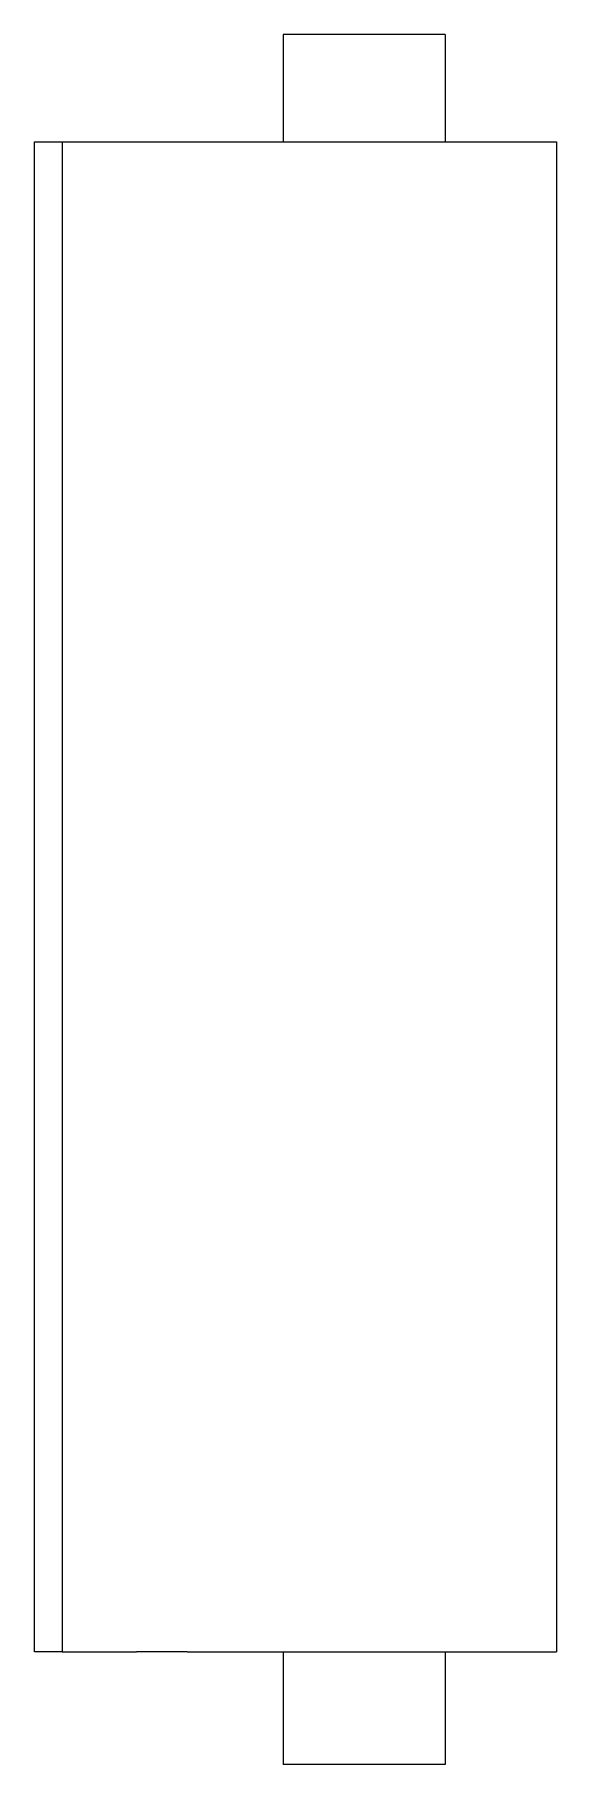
# Model space of a CAD drawing. Header units: metres. Extents: x -19 to 0, y 0 to 63.
import ezdxf

# ---------------------------------------------------------------- set-up
doc = ezdxf.new("R2010")
doc.units = ezdxf.units.M

msp = doc.modelspace()

# ---------------------------------------------------------------- linework, layer by layer
for points in [[(-9.95, 63), (-9.95, 62.922), (-9.95, 62.844), (-9.95, 62.766), (-9.95, 62.688), (-9.95, 62.61), (-9.95, 62.532), (-9.95, 62.454), (-9.95, 62.376), (-9.95, 62.298), (-9.95, 62.22), (-9.95, 62.142), (-9.95, 62.064), (-9.95, 61.986), (-9.95, 61.908), (-9.95, 61.83), (-9.95, 61.752), (-9.95, 61.674), (-9.95, 61.596), (-9.95, 61.518), (-9.95, 61.44), (-9.95, 61.362), (-9.95, 61.284), (-9.95, 61.206), (-9.95, 61.128), (-9.95, 61.05), (-9.95, 60.972), (-9.95, 60.894), (-9.95, 60.816), (-9.95, 60.738), (-9.95, 60.66), (-9.95, 60.582), (-9.95, 60.504), (-9.95, 60.426), (-9.95, 60.348), (-9.95, 60.27), (-9.95, 60.192), (-9.95, 60.114), (-9.95, 60.036), (-9.95, 59.958), (-9.95, 59.88), (-9.95, 59.802), (-9.95, 59.724), (-9.95, 59.646), (-9.95, 59.568), (-9.95, 59.49), (-9.95, 59.412), (-9.95, 59.334), (-9.95, 59.256), (-9.95, 59.178), (-9.95, 59.1)], [(-7, 63), (-7.092, 63), (-7.185, 63), (-7.277, 63), (-7.369, 63), (-7.461, 63), (-7.552, 63), (-7.643, 63), (-7.733, 63), (-7.822, 63), (-7.911, 63), (-7.999, 63), (-8.084, 63), (-8.17, 63), (-8.256, 63), (-8.338, 63), (-8.419, 63), (-8.5, 63), (-8.58, 63), (-8.656, 63), (-8.731, 63), (-8.807, 63), (-8.879, 63), (-8.948, 63), (-9.017, 63), (-9.086, 63), (-9.148, 63), (-9.209, 63), (-9.271, 63), (-9.329, 63), (-9.383, 63), (-9.437, 63), (-9.49, 63), (-9.536, 63), (-9.581, 63), (-9.626, 63), (-9.668, 63), (-9.703, 63), (-9.739, 63), (-9.774, 63), (-9.803, 63), (-9.828, 63), (-9.854, 63), (-9.878, 63), (-9.894, 63), (-9.909, 63), (-9.925, 63), (-9.934, 63), (-9.94, 63), (-9.945, 63), (-9.95, 63)], [(-4.05, 63), (-4.055, 63), (-4.06, 63), (-4.066, 63), (-4.075, 63), (-4.091, 63), (-4.106, 63), (-4.122, 63), (-4.146, 63), (-4.172, 63), (-4.197, 63), (-4.226, 63), (-4.261, 63), (-4.297, 63), (-4.332, 63), (-4.374, 63), (-4.419, 63), (-4.464, 63), (-4.51, 63), (-4.563, 63), (-4.617, 63), (-4.671, 63), (-4.729, 63), (-4.791, 63), (-4.852, 63), (-4.914, 63), (-4.983, 63), (-5.052, 63), (-5.121, 63), (-5.193, 63), (-5.269, 63), (-5.344, 63), (-5.42, 63), (-5.5, 63), (-5.581, 63), (-5.662, 63), (-5.744, 63), (-5.83, 63), (-5.916, 63), (-6.001, 63), (-6.089, 63), (-6.178, 63), (-6.267, 63), (-6.357, 63), (-6.448, 63), (-6.539, 63), (-6.631, 63), (-6.723, 63), (-6.815, 63), (-6.908, 63), (-7, 63)], [(-4.05, 63), (-4.05, 62.922), (-4.05, 62.844), (-4.05, 62.766), (-4.05, 62.688), (-4.05, 62.61), (-4.05, 62.532), (-4.05, 62.454), (-4.05, 62.376), (-4.05, 62.298), (-4.05, 62.22), (-4.05, 62.142), (-4.05, 62.064), (-4.05, 61.986), (-4.05, 61.908), (-4.05, 61.83), (-4.05, 61.752), (-4.05, 61.674), (-4.05, 61.596), (-4.05, 61.518), (-4.05, 61.44), (-4.05, 61.362), (-4.05, 61.284), (-4.05, 61.206), (-4.05, 61.128), (-4.05, 61.05), (-4.05, 60.972), (-4.05, 60.894), (-4.05, 60.816), (-4.05, 60.738), (-4.05, 60.66), (-4.05, 60.582), (-4.05, 60.504), (-4.05, 60.426), (-4.05, 60.348), (-4.05, 60.27), (-4.05, 60.192), (-4.05, 60.114), (-4.05, 60.036), (-4.05, 59.958), (-4.05, 59.88), (-4.05, 59.802), (-4.05, 59.724), (-4.05, 59.646), (-4.05, 59.568), (-4.05, 59.49), (-4.05, 59.412), (-4.05, 59.334), (-4.05, 59.256), (-4.05, 59.178), (-4.05, 59.1)], [(-19, 4.1), (-19, 5.2), (-19, 6.3), (-19, 7.4), (-19, 8.5), (-19, 9.6), (-19, 10.7), (-19, 11.8), (-19, 12.9), (-19, 14), (-19, 15.1), (-19, 16.2), (-19, 17.3), (-19, 18.4), (-19, 19.5), (-19, 20.6), (-19, 21.7), (-19, 22.8), (-19, 23.9), (-19, 25), (-19, 26.1), (-19, 27.2), (-19, 28.3), (-19, 29.4), (-19, 30.5), (-19, 31.6), (-19, 32.7), (-19, 33.8), (-19, 34.9), (-19, 36), (-19, 37.1), (-19, 38.2), (-19, 39.3), (-19, 40.4), (-19, 41.5), (-19, 42.6), (-19, 43.7), (-19, 44.8), (-19, 45.9), (-19, 47), (-19, 48.1), (-19, 49.2), (-19, 50.3), (-19, 51.4), (-19, 52.5), (-19, 53.6), (-19, 54.7), (-19, 55.8), (-19, 56.9), (-19, 58), (-19, 59.1)], [(-19, 59.1), (-18.98, 59.1), (-18.96, 59.1), (-18.94, 59.1), (-18.92, 59.1), (-18.9, 59.1), (-18.88, 59.1), (-18.86, 59.1), (-18.84, 59.1), (-18.82, 59.1), (-18.8, 59.1), (-18.78, 59.1), (-18.76, 59.1), (-18.74, 59.1), (-18.72, 59.1), (-18.7, 59.1), (-18.68, 59.1), (-18.66, 59.1), (-18.64, 59.1), (-18.62, 59.1), (-18.6, 59.1), (-18.58, 59.1), (-18.56, 59.1), (-18.54, 59.1), (-18.52, 59.1), (-18.5, 59.1), (-18.48, 59.1), (-18.46, 59.1), (-18.44, 59.1), (-18.42, 59.1), (-18.4, 59.1), (-18.38, 59.1), (-18.36, 59.1), (-18.34, 59.1), (-18.32, 59.1), (-18.3, 59.1), (-18.28, 59.1), (-18.26, 59.1), (-18.24, 59.1), (-18.22, 59.1), (-18.2, 59.1), (-18.18, 59.1), (-18.16, 59.1), (-18.14, 59.1), (-18.12, 59.1), (-18.1, 59.1), (-18.08, 59.1), (-18.06, 59.1), (-18.04, 59.1), (-18.02, 59.1), (-18, 59.1)], [(-18, 59.1), (-17.946, 59.1), (-17.892, 59.1), (-17.837, 59.1), (-17.783, 59.1), (-17.729, 59.1), (-17.675, 59.1), (-17.621, 59.1), (-17.567, 59.1), (-17.512, 59.1), (-17.458, 59.1), (-17.404, 59.1), (-17.35, 59.1), (-17.296, 59.1), (-17.242, 59.1), (-17.187, 59.1), (-17.133, 59.1), (-17.079, 59.1), (-17.025, 59.1), (-16.971, 59.1), (-16.917, 59.1), (-16.862, 59.1), (-16.808, 59.1), (-16.754, 59.1), (-16.7, 59.1), (-16.646, 59.1), (-16.592, 59.1), (-16.537, 59.1), (-16.483, 59.1), (-16.429, 59.1), (-16.375, 59.1), (-16.321, 59.1), (-16.267, 59.1), (-16.212, 59.1), (-16.158, 59.1), (-16.104, 59.1), (-16.05, 59.1), (-15.996, 59.1), (-15.942, 59.1), (-15.887, 59.1), (-15.833, 59.1), (-15.779, 59.1), (-15.725, 59.1), (-15.671, 59.1), (-15.617, 59.1), (-15.562, 59.1), (-15.508, 59.1), (-15.454, 59.1), (-15.4, 59.1), (-15.346, 59.1), (-15.292, 59.1)], [(-18, 59.1), (-18, 58), (-18, 56.9), (-18, 55.8), (-18, 54.7), (-18, 53.6), (-18, 52.5), (-18, 51.4), (-18, 50.3), (-18, 49.2), (-18, 48.1), (-18, 47), (-18, 45.9), (-18, 44.8), (-18, 43.7), (-18, 42.6), (-18, 41.5), (-18, 40.4), (-18, 39.3), (-18, 38.2), (-18, 37.1), (-18, 36), (-18, 34.9), (-18, 33.8), (-18, 32.7), (-18, 31.6), (-18, 30.5), (-18, 29.4), (-18, 28.3), (-18, 27.2), (-18, 26.1), (-18, 25), (-18, 23.9), (-18, 22.8), (-18, 21.7), (-18, 20.6), (-18, 19.5), (-18, 18.4), (-18, 17.3), (-18, 16.2), (-18, 15.1), (-18, 14), (-18, 12.9), (-18, 11.8), (-18, 10.7), (-18, 9.6), (-18, 8.5), (-18, 7.4), (-18, 6.3), (-18, 5.2), (-18, 4.1)], [(-15.292, 59.1), (-15.245, 59.1), (-15.198, 59.1), (-15.151, 59.1), (-15.105, 59.1), (-15.058, 59.1), (-15.012, 59.1), (-14.965, 59.1), (-14.919, 59.1), (-14.873, 59.1), (-14.828, 59.1), (-14.782, 59.1), (-14.737, 59.1), (-14.692, 59.1), (-14.647, 59.1), (-14.604, 59.1), (-14.56, 59.1), (-14.516, 59.1), (-14.473, 59.1), (-14.431, 59.1), (-14.389, 59.1), (-14.347, 59.1), (-14.306, 59.1), (-14.266, 59.1), (-14.226, 59.1), (-14.186, 59.1), (-14.148, 59.1), (-14.11, 59.1), (-14.072, 59.1), (-14.035, 59.1), (-14, 59.1), (-13.964, 59.1), (-13.929, 59.1), (-13.896, 59.1), (-13.863, 59.1), (-13.83, 59.1), (-13.798, 59.1), (-13.768, 59.1), (-13.738, 59.1), (-13.708, 59.1), (-13.681, 59.1), (-13.654, 59.1), (-13.627, 59.1), (-13.601, 59.1), (-13.577, 59.1), (-13.554, 59.1), (-13.53, 59.1), (-13.509, 59.1), (-13.489, 59.1), (-13.469, 59.1), (-13.449, 59.1)], [(-13.449, 59.1), (-13.266, 59.1), (-13.083, 59.1), (-12.9, 59.1), (-12.691, 59.1), (-12.446, 59.1), (-12.201, 59.1), (-11.956, 59.1), (-11.666, 59.1), (-11.368, 59.1), (-11.071, 59.1), (-10.761, 59.1), (-10.422, 59.1), (-10.083, 59.1), (-9.745, 59.1), (-9.385, 59.1), (-9.018, 59.1), (-8.651, 59.1), (-8.281, 59.1), (-7.9, 59.1), (-7.518, 59.1), (-7.137, 59.1), (-6.755, 59.1), (-6.374, 59.1), (-5.993, 59.1), (-5.611, 59.1), (-5.245, 59.1), (-4.878, 59.1), (-4.512, 59.1), (-4.158, 59.1), (-3.82, 59.1), (-3.483, 59.1), (-3.145, 59.1), (-2.844, 59.1), (-2.548, 59.1), (-2.252, 59.1), (-1.971, 59.1), (-1.729, 59.1), (-1.486, 59.1), (-1.243, 59.1), (-1.045, 59.1), (-0.865, 59.1), (-0.685, 59.1), (-0.514, 59.1), (-0.403, 59.1), (-0.292, 59.1), (-0.181, 59.1), (-0.112, 59.1), (-0.075, 59.1), (-0.037, 59.1), (0, 59.1)], [(0, 59.1), (0, 58), (0, 56.9), (0, 55.8), (0, 54.7), (0, 53.6), (0, 52.5), (0, 51.4), (0, 50.3), (0, 49.2), (0, 48.1), (0, 47), (0, 45.9), (0, 44.8), (0, 43.7), (0, 42.6), (0, 41.5), (0, 40.4), (0, 39.3), (0, 38.2), (0, 37.1), (0, 36), (0, 34.9), (0, 33.8), (0, 32.7), (0, 31.6), (0, 30.5), (0, 29.4), (0, 28.3), (0, 27.2), (0, 26.1), (0, 25), (0, 23.9), (0, 22.8), (0, 21.7), (0, 20.6), (0, 19.5), (0, 18.4), (0, 17.3), (0, 16.2), (0, 15.1), (0, 14), (0, 12.9), (0, 11.8), (0, 10.7), (0, 9.6), (0, 8.5), (0, 7.4), (0, 6.3), (0, 5.2), (0, 4.1)], [(-18, 4.1), (-18.02, 4.1), (-18.04, 4.1), (-18.06, 4.1), (-18.08, 4.1), (-18.1, 4.1), (-18.12, 4.1), (-18.14, 4.1), (-18.16, 4.1), (-18.18, 4.1), (-18.2, 4.1), (-18.22, 4.1), (-18.24, 4.1), (-18.26, 4.1), (-18.28, 4.1), (-18.3, 4.1), (-18.32, 4.1), (-18.34, 4.1), (-18.36, 4.1), (-18.38, 4.1), (-18.4, 4.1), (-18.42, 4.1), (-18.44, 4.1), (-18.46, 4.1), (-18.48, 4.1), (-18.5, 4.1), (-18.52, 4.1), (-18.54, 4.1), (-18.56, 4.1), (-18.58, 4.1), (-18.6, 4.1), (-18.62, 4.1), (-18.64, 4.1), (-18.66, 4.1), (-18.68, 4.1), (-18.7, 4.1), (-18.72, 4.1), (-18.74, 4.1), (-18.76, 4.1), (-18.78, 4.1), (-18.8, 4.1), (-18.82, 4.1), (-18.84, 4.1), (-18.86, 4.1), (-18.88, 4.1), (-18.9, 4.1), (-18.92, 4.1), (-18.94, 4.1), (-18.96, 4.1), (-18.98, 4.1), (-19, 4.1)], [(-18, 4.1), (-17.946, 4.1), (-17.892, 4.1), (-17.837, 4.1), (-17.783, 4.1), (-17.729, 4.1), (-17.675, 4.1), (-17.621, 4.1), (-17.567, 4.1), (-17.512, 4.1), (-17.458, 4.1), (-17.404, 4.1), (-17.35, 4.1), (-17.296, 4.1), (-17.242, 4.1), (-17.187, 4.1), (-17.133, 4.1), (-17.079, 4.1), (-17.025, 4.1), (-16.971, 4.1), (-16.917, 4.1), (-16.862, 4.1), (-16.808, 4.1), (-16.754, 4.1), (-16.7, 4.1), (-16.646, 4.1), (-16.592, 4.1), (-16.537, 4.1), (-16.483, 4.1), (-16.429, 4.1), (-16.375, 4.1), (-16.321, 4.1), (-16.267, 4.1), (-16.212, 4.1), (-16.158, 4.1), (-16.104, 4.1), (-16.05, 4.1), (-15.996, 4.1), (-15.942, 4.1), (-15.887, 4.1), (-15.833, 4.1), (-15.779, 4.1), (-15.725, 4.1), (-15.671, 4.1), (-15.617, 4.1), (-15.562, 4.1), (-15.508, 4.1), (-15.454, 4.1), (-15.4, 4.1), (-15.346, 4.1), (-15.292, 4.1)], [(-13.449, 4.1), (-13.469, 4.1), (-13.489, 4.1), (-13.509, 4.1), (-13.53, 4.1), (-13.554, 4.1), (-13.577, 4.1), (-13.601, 4.1), (-13.627, 4.1), (-13.654, 4.1), (-13.681, 4.1), (-13.708, 4.1), (-13.738, 4.1), (-13.768, 4.1), (-13.798, 4.1), (-13.83, 4.1), (-13.863, 4.1), (-13.896, 4.1), (-13.929, 4.1), (-13.964, 4.1), (-14, 4.1), (-14.035, 4.1), (-14.072, 4.1), (-14.11, 4.1), (-14.148, 4.1), (-14.186, 4.1), (-14.226, 4.1), (-14.266, 4.1), (-14.306, 4.1), (-14.347, 4.1), (-14.389, 4.1), (-14.431, 4.1), (-14.473, 4.1), (-14.516, 4.1), (-14.56, 4.1), (-14.604, 4.1), (-14.647, 4.1), (-14.692, 4.1), (-14.737, 4.1), (-14.782, 4.1), (-14.828, 4.1), (-14.873, 4.1), (-14.919, 4.1), (-14.965, 4.1), (-15.012, 4.1), (-15.058, 4.1), (-15.105, 4.1), (-15.151, 4.1), (-15.198, 4.1), (-15.245, 4.1), (-15.292, 4.1)], [(-13.449, 4.1), (-13.266, 4.1), (-13.083, 4.1), (-12.9, 4.1), (-12.691, 4.1), (-12.446, 4.1), (-12.201, 4.1), (-11.956, 4.1), (-11.666, 4.1), (-11.368, 4.1), (-11.071, 4.1), (-10.761, 4.1), (-10.422, 4.1), (-10.083, 4.1), (-9.745, 4.1), (-9.385, 4.1), (-9.018, 4.1), (-8.651, 4.1), (-8.281, 4.1), (-7.9, 4.1), (-7.518, 4.1), (-7.137, 4.1), (-6.755, 4.1), (-6.374, 4.1), (-5.993, 4.1), (-5.611, 4.1), (-5.245, 4.1), (-4.878, 4.1), (-4.512, 4.1), (-4.158, 4.1), (-3.82, 4.1), (-3.483, 4.1), (-3.145, 4.1), (-2.844, 4.1), (-2.548, 4.1), (-2.252, 4.1), (-1.971, 4.1), (-1.729, 4.1), (-1.486, 4.1), (-1.243, 4.1), (-1.045, 4.1), (-0.865, 4.1), (-0.685, 4.1), (-0.514, 4.1), (-0.403, 4.1), (-0.292, 4.1), (-0.181, 4.1), (-0.112, 4.1), (-0.075, 4.1), (-0.037, 4.1), (0, 4.1)], [(-9.95, 4.1), (-9.95, 4.018), (-9.95, 3.936), (-9.95, 3.854), (-9.95, 3.772), (-9.95, 3.69), (-9.95, 3.608), (-9.95, 3.526), (-9.95, 3.444), (-9.95, 3.362), (-9.95, 3.28), (-9.95, 3.198), (-9.95, 3.116), (-9.95, 3.034), (-9.95, 2.952), (-9.95, 2.87), (-9.95, 2.788), (-9.95, 2.706), (-9.95, 2.624), (-9.95, 2.542), (-9.95, 2.46), (-9.95, 2.378), (-9.95, 2.296), (-9.95, 2.214), (-9.95, 2.132), (-9.95, 2.05), (-9.95, 1.968), (-9.95, 1.886), (-9.95, 1.804), (-9.95, 1.722), (-9.95, 1.64), (-9.95, 1.558), (-9.95, 1.476), (-9.95, 1.394), (-9.95, 1.312), (-9.95, 1.23), (-9.95, 1.148), (-9.95, 1.066), (-9.95, 0.984), (-9.95, 0.902), (-9.95, 0.82), (-9.95, 0.738), (-9.95, 0.656), (-9.95, 0.574), (-9.95, 0.492), (-9.95, 0.41), (-9.95, 0.328), (-9.95, 0.246), (-9.95, 0.164), (-9.95, 0.082), (-9.95, 0)], [(-4.05, 4.1), (-4.05, 4.018), (-4.05, 3.936), (-4.05, 3.854), (-4.05, 3.772), (-4.05, 3.69), (-4.05, 3.608), (-4.05, 3.526), (-4.05, 3.444), (-4.05, 3.362), (-4.05, 3.28), (-4.05, 3.198), (-4.05, 3.116), (-4.05, 3.034), (-4.05, 2.952), (-4.05, 2.87), (-4.05, 2.788), (-4.05, 2.706), (-4.05, 2.624), (-4.05, 2.542), (-4.05, 2.46), (-4.05, 2.378), (-4.05, 2.296), (-4.05, 2.214), (-4.05, 2.132), (-4.05, 2.05), (-4.05, 1.968), (-4.05, 1.886), (-4.05, 1.804), (-4.05, 1.722), (-4.05, 1.64), (-4.05, 1.558), (-4.05, 1.476), (-4.05, 1.394), (-4.05, 1.312), (-4.05, 1.23), (-4.05, 1.148), (-4.05, 1.066), (-4.05, 0.984), (-4.05, 0.902), (-4.05, 0.82), (-4.05, 0.738), (-4.05, 0.656), (-4.05, 0.574), (-4.05, 0.492), (-4.05, 0.41), (-4.05, 0.328), (-4.05, 0.246), (-4.05, 0.164), (-4.05, 0.082), (-4.05, 0)], [(-7, 0), (-7.092, 0), (-7.185, 0), (-7.277, 0), (-7.369, 0), (-7.461, 0), (-7.552, 0), (-7.643, 0), (-7.733, 0), (-7.822, 0), (-7.911, 0), (-7.999, 0), (-8.084, 0), (-8.17, 0), (-8.256, 0), (-8.338, 0), (-8.419, 0), (-8.5, 0), (-8.58, 0), (-8.656, 0), (-8.731, 0), (-8.807, 0), (-8.879, 0), (-8.948, 0), (-9.017, 0), (-9.086, 0), (-9.148, 0), (-9.209, 0), (-9.271, 0), (-9.329, 0), (-9.383, 0), (-9.437, 0), (-9.49, 0), (-9.536, 0), (-9.581, 0), (-9.626, 0), (-9.668, 0), (-9.703, 0), (-9.739, 0), (-9.774, 0), (-9.803, 0), (-9.828, 0), (-9.854, 0), (-9.878, 0), (-9.894, 0), (-9.909, 0), (-9.925, 0), (-9.934, 0), (-9.94, 0), (-9.945, 0), (-9.95, 0)], [(-4.05, 0), (-4.055, 0), (-4.06, 0), (-4.066, 0), (-4.075, 0), (-4.091, 0), (-4.106, 0), (-4.122, 0), (-4.146, 0), (-4.172, 0), (-4.197, 0), (-4.226, 0), (-4.261, 0), (-4.297, 0), (-4.332, 0), (-4.374, 0), (-4.419, 0), (-4.464, 0), (-4.51, 0), (-4.563, 0), (-4.617, 0), (-4.671, 0), (-4.729, 0), (-4.791, 0), (-4.852, 0), (-4.914, 0), (-4.983, 0), (-5.052, 0), (-5.121, 0), (-5.193, 0), (-5.269, 0), (-5.344, 0), (-5.42, 0), (-5.5, 0), (-5.581, 0), (-5.662, 0), (-5.744, 0), (-5.83, 0), (-5.916, 0), (-6.001, 0), (-6.089, 0), (-6.178, 0), (-6.267, 0), (-6.357, 0), (-6.448, 0), (-6.539, 0), (-6.631, 0), (-6.723, 0), (-6.815, 0), (-6.908, 0), (-7, 0)]]:
    msp.add_lwpolyline(points)

doc.saveas('drawing.dxf')
